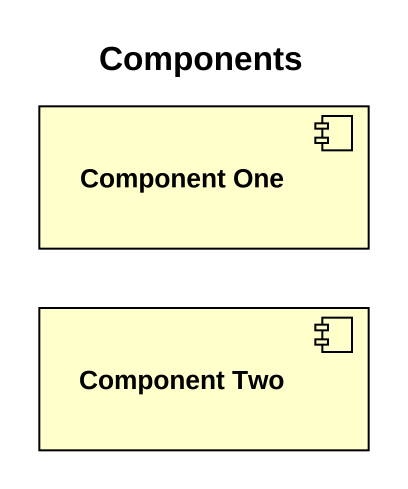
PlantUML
@startuml
title Components
component "Component One" as Component_One
component "Component Two" as Component_Two
@enduml
